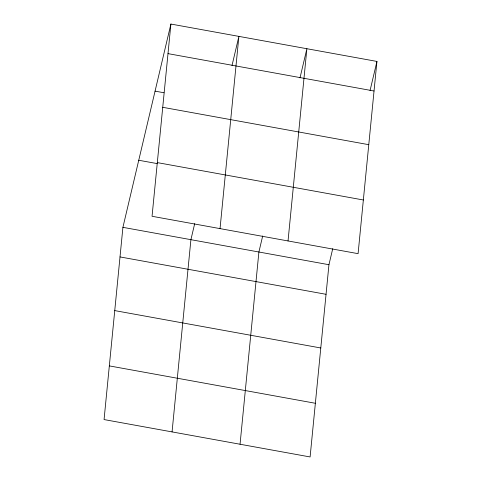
<?xml version="1.0" encoding="UTF-8"?>
<svg xmlns="http://www.w3.org/2000/svg" width="481" height="481" viewBox="0 0 481 481"><rect width="100%" height="100%" fill="white"/><g stroke="black" fill="none" stroke-linecap="round" stroke-linejoin="round"><path stroke-width="0.72" d="M170.899 24.05L152.05 216.282L358.086 253.661L376.936 61.43L170.899 24.05L122.914 227.339L104.064 419.57L310.101 456.95L328.95 264.718L332.738 248.677M172.06 431.908L190.909 239.676L194.691 223.635M220.039 228.613L238.889 36.388L232.004 65.554M240.049 444.24L258.898 252.014L262.686 235.967M288.035 240.951L306.884 48.719L300 77.886M370.051 90.596L376.936 61.43M167.995 53.631L374.032 91.011M155.062 91.137L163.931 92.743M162.734 107.305L368.771 144.685M157.311 162.608L363.347 199.988M138.75 160.257L157.227 163.606M122.914 227.339L328.95 264.718M120.016 256.926L326.052 294.306M114.749 310.6L320.785 347.979M109.331 365.897L315.368 403.276"/></g></svg>
